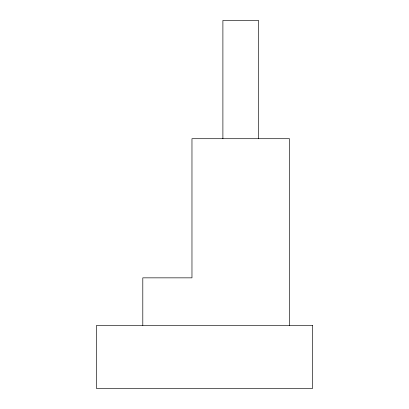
<?xml version="1.0" encoding="UTF-8"?>
<svg xmlns="http://www.w3.org/2000/svg" width="409" height="409" viewBox="0 0 409 409"><rect width="100%" height="100%" fill="white"/><g stroke="black" fill="none" stroke-linecap="round" stroke-linejoin="round"><path stroke-width="0.61" d="M289.495 325.406L289.495 138.707L191.969 138.707L191.969 277.849L142.802 277.849L142.802 325.406M258.565 138.707L258.565 20.45L222.895 20.45L222.895 138.707M312.471 325.406L96.529 325.406L96.529 388.55L312.471 388.55L312.471 325.406"/></g></svg>
